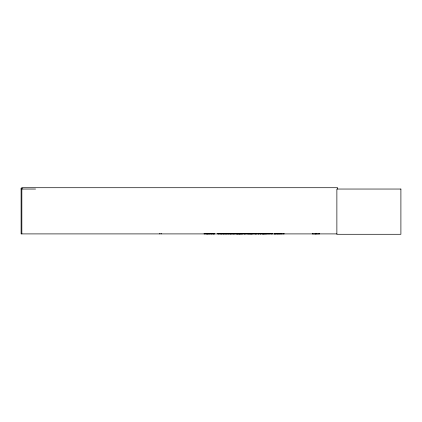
<?xml version="1.0" encoding="UTF-8"?>
<svg xmlns="http://www.w3.org/2000/svg" width="422" height="422" viewBox="0 0 422 422"><rect width="100%" height="100%" fill="white"/><g stroke="black" fill="none" stroke-linecap="round" stroke-linejoin="round"><path stroke-width="0.63" d="M312.401 233.53L312.417 233.904L319.254 233.888L319.19 233.53M242.307 233.857L242.291 233.53M240.988 233.846L241.009 233.53M226.936 233.857L226.92 233.435M227.083 233.846L227.115 233.53M250.462 233.857L250.462 233.53M204.179 233.809L204.211 233.904M234.685 233.857L234.701 233.53M239.68 233.846L239.712 233.34M260.342 233.904L260.4 233.435M203.995 233.857L214.524 233.878M274.036 233.904L278.937 233.857M272.264 233.904L272.264 233.53L272.185 233.857M245.293 233.857L245.324 233.561L245.351 233.904M223.839 233.857L223.871 233.561M255.743 233.857L255.779 233.561M242.223 233.857L242.26 233.561M244.148 233.857L244.18 233.561M264.826 233.857L264.863 233.561L264.895 233.904M211.422 233.857L211.464 233.561M214.059 233.857L214.102 233.561M22.419 188.191L21.1 188.191L21.1 233.904L336.956 233.904M21.1 189.04L35.575 189.04M206.068 233.609L214.513 233.609M218.807 233.609L227.258 233.609M206.052 233.73L214.534 233.719M218.791 233.73L227.273 233.73M272.222 233.809L217.847 233.857M284.154 233.857L279.274 233.857M265.343 233.857L265.412 233.53M265.137 233.846L265.148 233.435M258.744 233.857L258.712 233.561M253.78 233.53L253.88 233.857M260.68 233.857L260.643 233.561M244.591 233.857L244.56 233.561M228.771 233.857L228.74 233.561L228.703 233.904M266.931 233.846L266.984 233.435M234.975 233.857L234.927 233.53M234.801 233.857L234.732 233.53M229.948 233.846L229.969 233.561M254.925 233.846L254.883 233.53M249.618 233.857L249.592 233.561L249.56 233.904M236.457 233.846L236.425 233.53M255.305 233.857L255.289 233.561M312.465 233.857L312.449 233.53M337.616 189.04L337.616 187.716L21.844 187.716L21.844 233.904M319.254 233.53L319.206 233.904M315.972 233.435L315.951 233.904M315.92 233.435L315.936 233.904M315.735 233.435L315.682 233.904M283.906 233.53L283.906 233.904M281.094 233.435L281.094 233.904M280.931 233.435L280.931 233.904M279.206 233.53L279.206 233.904M279.005 233.53L279.005 233.904M278.14 233.53L278.14 233.904M277.286 233.435L277.286 233.904M277.122 233.435L277.122 233.904M275.851 233.435L275.851 233.904M275.735 233.435L275.735 233.904M274.748 233.53L274.748 233.904M274.311 233.53L274.311 233.904M271.283 233.435L271.283 233.904M271.161 233.435L271.161 233.904M269.795 233.53L269.795 233.904M268.872 233.53L268.872 233.904M267.986 233.53L267.986 233.904M266.889 233.53L266.889 233.904M266.82 233.435L266.82 233.904M265.095 233.53L265.095 233.904M264.984 233.435L264.984 233.904M264.03 233.435L264.03 233.904M263.861 233.435L263.861 233.904M263.375 233.53L263.375 233.904M263.217 233.53L263.217 233.904M263.17 233.435L263.17 233.904M263.006 233.435L263.006 233.904M262.558 233.435L262.558 233.904M262.394 233.435L262.394 233.904M262.062 233.53L262.062 233.904M260.564 233.435L260.611 233.904M260.2 233.53L260.2 233.904M258.828 233.435L258.828 233.904M258.66 233.435L258.681 233.904M258.475 233.53L258.475 233.904M256.755 233.435L256.755 233.904M256.592 233.435L256.592 233.904M255.811 233.53L255.811 233.904M255.273 233.53L255.273 233.904M252.688 233.435L252.688 233.904M252.52 233.435L252.52 233.904M251.85 233.435L251.85 233.904M251.665 233.435L251.665 233.904M251.28 233.435L251.28 233.904M251.116 233.435L251.116 233.904M250.974 233.435L250.974 233.904M250.81 233.435L250.81 233.904M250.673 233.53L250.673 233.904M249.075 233.53L249.043 233.904M248.98 233.53L248.98 233.904M248.574 233.435L248.574 233.904M248.389 233.435L248.389 233.904M247.218 233.435L247.218 233.904M247.055 233.435L247.055 233.904M244.523 233.53L244.523 233.904M244.217 233.53L244.217 233.904M242.428 233.53L242.428 233.904M241.674 233.435L241.674 233.904M241.511 233.435L241.511 233.904M241.194 233.53L241.194 233.904M240.524 233.435L240.524 233.904M240.366 233.435L240.361 233.904M240.202 233.435L240.202 233.904M239.728 233.53L239.728 233.904M239.395 233.435L239.395 233.904M239.327 233.34L239.327 233.904M239.227 233.435L239.227 233.904M238.973 233.435L238.973 233.904M238.805 233.435L238.805 233.904M238.393 233.34L238.393 233.904M237.945 233.435L237.945 233.904M237.776 233.435L237.776 233.904M237.612 233.53L237.612 233.904M236.367 233.53L236.367 233.904M236.23 233.53L236.23 233.904M233.503 233.53L233.503 233.904M233.234 233.435L233.234 233.904M233.028 233.435L233.028 233.904M232.933 233.53L232.933 233.904M231.873 233.435L231.863 233.904M231.699 233.435L231.704 233.904M230.655 233.435L230.612 233.904M230.512 233.435L230.486 233.904M230.312 233.435L230.312 233.904M229.932 233.53L229.906 233.904M228.038 233.53L228.038 233.904M226.756 233.435L226.756 233.904M225.19 233.435L225.19 233.904M225.021 233.435L225.021 233.904M223.908 233.53L223.908 233.904M223.238 233.53L223.238 233.904M221.455 233.435L221.455 233.904M221.292 233.435L221.292 233.904M220.4 233.53L220.4 233.904M218.432 233.435L218.443 233.904M218.338 233.435L218.338 233.904M217.757 233.53L217.757 233.904M214.149 233.53L214.149 233.904M213.569 233.435L213.569 233.904M213.474 233.435L213.474 233.904M211.506 233.53L211.506 233.904M207.334 233.34L207.334 233.904M207.244 233.435L207.239 233.904M207.075 233.435L207.07 233.904M206.4 233.34L206.4 233.904M161.157 233.34L161.157 233.904M159.838 233.34L159.838 233.904M237.486 233.867L237.523 233.53L237.48 233.904M400.9 189.04L336.872 189.04L336.872 234.284L400.9 234.284L400.9 189.04M209.038 233.904L209.038 233.53L209.006 233.904"/></g></svg>
